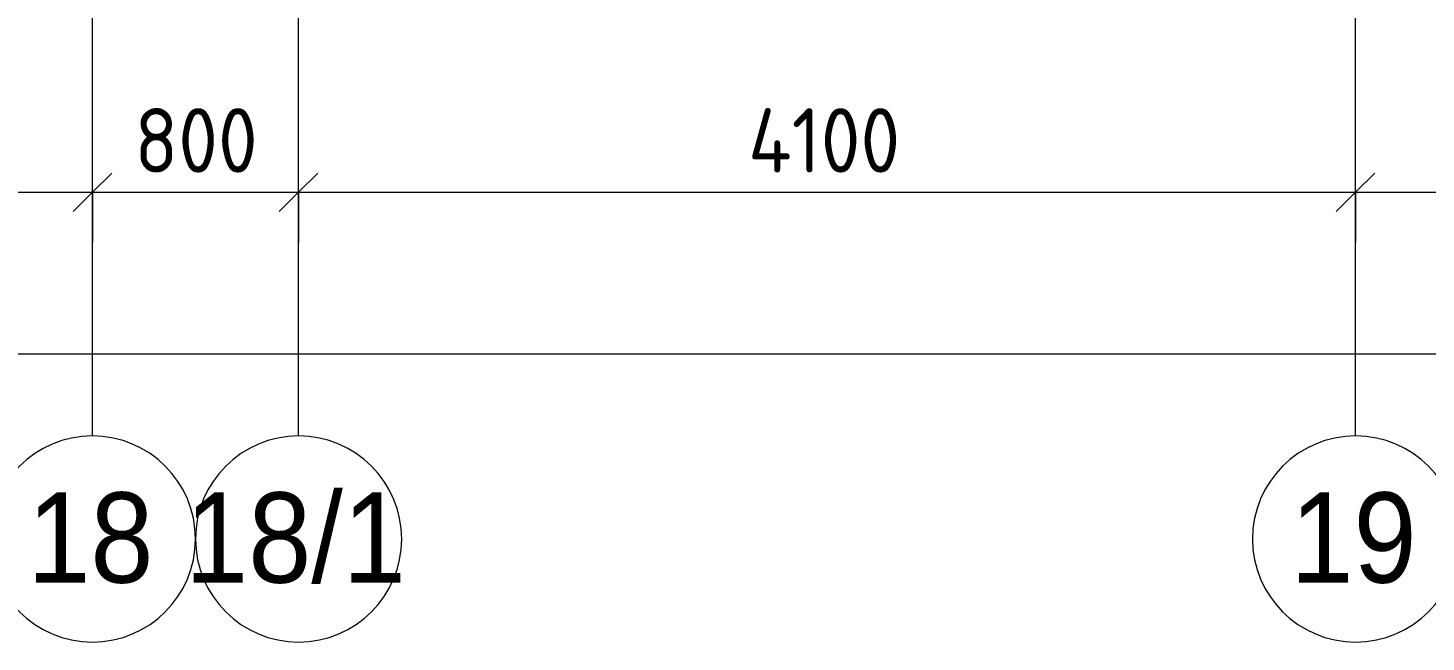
# Model space of a CAD drawing. Header units: millimetres. Extents: x 2623 to 216772, y -8553 to 29000.
# Drawn here: x 48024 to 53448, y -2706 to -323 of the extents above; entities that cross this region are included whole.
import ezdxf

# ---------------------------------------------------------------- set-up
doc = ezdxf.new("R2010")
doc.units = ezdxf.units.MM
for name, color, linetype, lineweight in [('A-ANNO-DIMS', 7, 'Continuous', 9), ('A-ANNO-DIMS-100', 7, 'Continuous', 9), ('Оси', 7, 'Continuous', 9), ('Оси-1', 7, 'Continuous', 20)]:
    doc.layers.add(name, color=color, linetype=linetype, lineweight=lineweight)
doc.styles.add('Arial', font='arial.ttf', dxfattribs={"width": 0.9, "height": 350})
doc.styles.add('ISOCPEUR', font='isocpeur.ttf', dxfattribs={"width": 0.9, "height": 250})
doc.dimstyles.new('ISO-2_5_0_9К_БОЛЬШОЙ', dxfattribs={"dimscale": 304.8, "dimtxt": 248.995294, "dimasz": 0.492126, "dimexe": 0.393701, "dimexo": 0.984252, "dimgap": 0, "dimtad": 1, "dimdec": 0, "dimrnd": 10, "dimzin": 0, "dimdsep": 46, "dimtxsty": 'ISOCPEUR', "dimblk1": 'OBLIQUE', "dimblk2": 'OBLIQUE', "dimsah": 1, "dimcen": 0.09, "dimdle": 0.393701, "dimazin": 0, "dimtfac": 1, "dimtdec": 4, "dimtix": 1, "dimtmove": 0, "dimatfit": 3, "dimfxl": 1, "dimtvp": 1, "dimtolj": 1, "dimtzin": 0, "dimarcsym": 2})

# ---------------------------------------------------------------- blocks, each defined once
blk = doc.blocks.new('Ось сетки - D8-29747960-План монтажа стен и перегородок 3 этажа в осях 12-23')
at = {"layer": 'Оси-1'}
for start, end in [(360, 180), (180, 360)]:
    blk.add_arc((0, 0), 4, start, end, dxfattribs=at)
blk = doc.blocks.new('DIMBLOCK14-План монтажа стен и перегородок 3 этажа в осях 12-23')
at = {"layer": 'A-ANNO-DIMS-100'}
for p, q in [((20924.5, -1781.9), (20924.5, -1468)), ((67174.5, -1781.9), (67174.5, -1468)), ((20804.5, -1588), (67294.5, -1588)), ((20924.5, -1588), (20924.5, -1781.9)), ((67174.5, -1588), (67174.5, -1781.9))]:
    blk.add_line(p, q, dxfattribs=at)
at = {"layer": 'A-ANNO-DIMS-100', "lineweight": 20}
for p, q in [((20924.5, -1588), (20999.5, -1513)), ((67174.5, -1588), (67249.5, -1513)), ((20924.5, -1588), (20849.5, -1663)), ((67174.5, -1588), (67099.5, -1663))]:
    blk.add_line(p, q, dxfattribs=at)
at = {"layer": 'A-ANNO-DIMS-100', "color": 0, "insert": (43642.5, -1261.4), "char_height": 250, "width": 976.828, "attachment_point": 1, "line_spacing_factor": 1.149209, "style": 'ISOCPEUR'}
blk.add_mtext('46250', dxfattribs=at)
blk = doc.blocks.new('_Oblique')
at = {"color": 0, "linetype": 'ByBlock', "lineweight": -2}
blk.add_line((-0.5, -0.5), (0.5, 0.5), dxfattribs=at)
blk = doc.blocks.new('DIMBLOCK24-План монтажа стен и перегородок 3 этажа в осях 12-23')
at = {"layer": 'A-ANNO-DIMS-100'}
for p, q in [((43774.5, -1154.7), (43774.5, -840.7)), ((48274.5, -1154.7), (48274.5, -840.7)), ((43774.5, -960.7), (48274.5, -960.7)), ((43774.5, -960.7), (43774.5, -1154.7)), ((48274.5, -960.7), (48274.5, -1154.7))]:
    blk.add_line(p, q, dxfattribs=at)
at = {"layer": 'A-ANNO-DIMS-100', "lineweight": 20}
for p, q in [((43774.5, -960.7), (43849.5, -885.7)), ((48274.5, -960.7), (48349.5, -885.7)), ((43774.5, -960.7), (43699.5, -1035.7)), ((48274.5, -960.7), (48199.5, -1035.7))]:
    blk.add_line(p, q, dxfattribs=at)
at = {"layer": 'A-ANNO-DIMS-100', "color": 0, "insert": (45696.5, -634.1), "char_height": 250, "width": 787.208, "attachment_point": 1, "line_spacing_factor": 1.149209, "style": 'ISOCPEUR'}
blk.add_mtext('4500', dxfattribs=at)
blk = doc.blocks.new('DIMBLOCK25-План монтажа стен и перегородок 3 этажа в осях 12-23')
at = {"layer": 'A-ANNO-DIMS-100'}
for p, q in [((48274.5, -1154.7), (48274.5, -840.7)), ((49074.5, -1154.7), (49074.5, -840.7)), ((48274.5, -960.7), (49074.5, -960.7)), ((48274.5, -960.7), (48274.5, -1154.7)), ((49074.5, -960.7), (49074.5, -1154.7))]:
    blk.add_line(p, q, dxfattribs=at)
at = {"layer": 'A-ANNO-DIMS-100', "lineweight": 20}
for p, q in [((48274.5, -960.7), (48349.5, -885.7)), ((49074.5, -960.7), (49149.5, -885.7)), ((48274.5, -960.7), (48199.5, -1035.7)), ((49074.5, -960.7), (48999.5, -1035.7))]:
    blk.add_line(p, q, dxfattribs=at)
at = {"layer": 'A-ANNO-DIMS-100', "color": 0, "insert": (48437.5, -634.1), "char_height": 250, "width": 568.858, "attachment_point": 1, "line_spacing_factor": 1.149209, "style": 'ISOCPEUR'}
blk.add_mtext('800', dxfattribs=at)
blk = doc.blocks.new('DIMBLOCK26-План монтажа стен и перегородок 3 этажа в осях 12-23')
at = {"layer": 'A-ANNO-DIMS-100'}
for p, q in [((49074.5, -1154.7), (49074.5, -840.7)), ((53174.5, -1154.7), (53174.5, -840.7)), ((49074.5, -960.7), (53174.5, -960.7)), ((49074.5, -960.7), (49074.5, -1154.7)), ((53174.5, -960.7), (53174.5, -1154.7))]:
    blk.add_line(p, q, dxfattribs=at)
at = {"layer": 'A-ANNO-DIMS-100', "lineweight": 20}
for p, q in [((49074.5, -960.7), (49149.5, -885.7)), ((53174.5, -960.7), (53249.5, -885.7)), ((49074.5, -960.7), (48999.5, -1035.7)), ((53174.5, -960.7), (53099.5, -1035.7))]:
    blk.add_line(p, q, dxfattribs=at)
at = {"layer": 'A-ANNO-DIMS-100', "color": 0, "insert": (50818, -634.1), "char_height": 250, "width": 735.494, "attachment_point": 1, "line_spacing_factor": 1.149209, "style": 'ISOCPEUR'}
blk.add_mtext('4100', dxfattribs=at)
blk = doc.blocks.new('DIMBLOCK27-План монтажа стен и перегородок 3 этажа в осях 12-23')
at = {"layer": 'A-ANNO-DIMS-100'}
for p, q in [((53174.5, -1154.7), (53174.5, -840.7)), ((54574.5, -1154.7), (54574.5, -840.7)), ((53174.5, -960.7), (54574.5, -960.7)), ((53174.5, -960.7), (53174.5, -1154.7)), ((54574.5, -960.7), (54574.5, -1154.7))]:
    blk.add_line(p, q, dxfattribs=at)
at = {"layer": 'A-ANNO-DIMS-100', "lineweight": 20}
for p, q in [((53174.5, -960.7), (53249.5, -885.7)), ((54574.5, -960.7), (54649.5, -885.7)), ((53174.5, -960.7), (53099.5, -1035.7)), ((54574.5, -960.7), (54499.5, -1035.7))]:
    blk.add_line(p, q, dxfattribs=at)
at = {"layer": 'A-ANNO-DIMS-100', "color": 0, "insert": (53568, -634.1), "char_height": 250, "width": 735.494, "attachment_point": 1, "line_spacing_factor": 1.149209, "style": 'ISOCPEUR'}
blk.add_mtext('1400', dxfattribs=at)

msp = doc.modelspace()

# ---------------------------------------------------------------- linework, layer by layer
at = {"layer": 'Оси'}
for p, q in [((48274.5, -1906.3), (48274.5, 593.7)), ((49074.5, -1906.3), (49074.5, 593.7)), ((53174.5, -1906.3), (53174.5, 593.7))]:
    msp.add_line(p, q, dxfattribs=at)

# ---------------------------------------------------------------- block references
at = {"layer": 'Оси-1', "xscale": 99.99999999999993, "yscale": 99.99999999999993, "zscale": 99.99999999999993}
for p in [(48274.5, -2306.3), (49074.5, -2306.3), (53174.5, -2306.3)]:
    msp.add_blockref('Ось сетки - D8-29747960-План монтажа стен и перегородок 3 этажа в осях 12-23', p, dxfattribs=at)

# ---------------------------------------------------------------- texts
at = {"layer": 'Оси', "char_height": 350, "attachment_point": 1, "style": 'Arial'}
for s, insert, width in [('18/1', (48634.2, -2125.6), 1060.633), ('18', (48021.9, -2125.6), 606.076), ('19', (52921.9, -2125.6), 606.076)]:
    msp.add_mtext(s, dxfattribs=dict(at, insert=insert, width=width))

# ---------------------------------------------------------------- dimensions: what is measured, and where the dimension line sits
at = {"layer": 'A-ANNO-DIMS'}
for base, p1, p2, override, picture, middle in [((48274.5, -960.7), (43774.5, -854.7), (48274.5, -854.7), {"dimpost": '<>', "dimfxl": 4500}, 'DIMBLOCK24-План монтажа стен и перегородок 3 этажа в осях 12-23', (46024.5, -835.7)), ((49074.5, -960.7), (48274.5, -854.7), (49074.5, -854.7), {"dimpost": '<>', "dimfxl": 800}, 'DIMBLOCK25-План монтажа стен и перегородок 3 этажа в осях 12-23', (48674.5, -835.7)), ((53174.5, -960.7), (49074.5, -854.7), (53174.5, -854.7), {"dimpost": '<>', "dimfxl": 4100}, 'DIMBLOCK26-План монтажа стен и перегородок 3 этажа в осях 12-23', (51124.5, -835.7)), ((54574.5, -960.7), (53174.5, -854.7), (54574.5, -854.7), {"dimpost": '<>', "dimfxl": 1400}, 'DIMBLOCK27-План монтажа стен и перегородок 3 этажа в осях 12-23', (53874.5, -835.7)), ((67174.5, -1588), (20924.5, -1481.9), (67174.5, -1481.9), {"dimpost": '<>', "dimfxl": 46250}, 'DIMBLOCK14-План монтажа стен и перегородок 3 этажа в осях 12-23', (44049.5, -1463))]:
    dim = msp.add_linear_dim(base=base, p1=p1, p2=p2, dimstyle='ISO-2_5_0_9К_БОЛЬШОЙ', override=override, dxfattribs=at)
    dim.commit()
    dim.dimension.update_dxf_attribs({"geometry": picture, "text_midpoint": middle})

doc.saveas('drawing.dxf')
